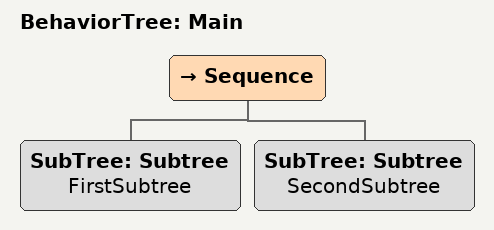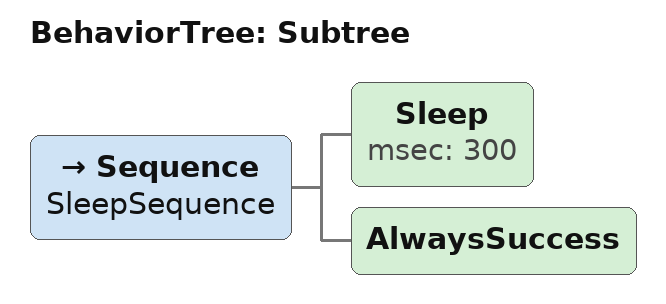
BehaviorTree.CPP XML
<?xml version="1.0" encoding="UTF-8"?>
<root BTCPP_format="4">
    <BehaviorTree ID="Main">
        <Sequence>
            <SubTree ID="Subtree" name="FirstSubtree"/>
            <SubTree ID="Subtree" name="SecondSubtree"/>
        </Sequence>
    </BehaviorTree>
    <BehaviorTree ID="Subtree">
        <Sequence name="SleepSequence">
            <Sleep msec="300"/>
            <AlwaysSuccess/>
        </Sequence>
    </BehaviorTree>
</root>
